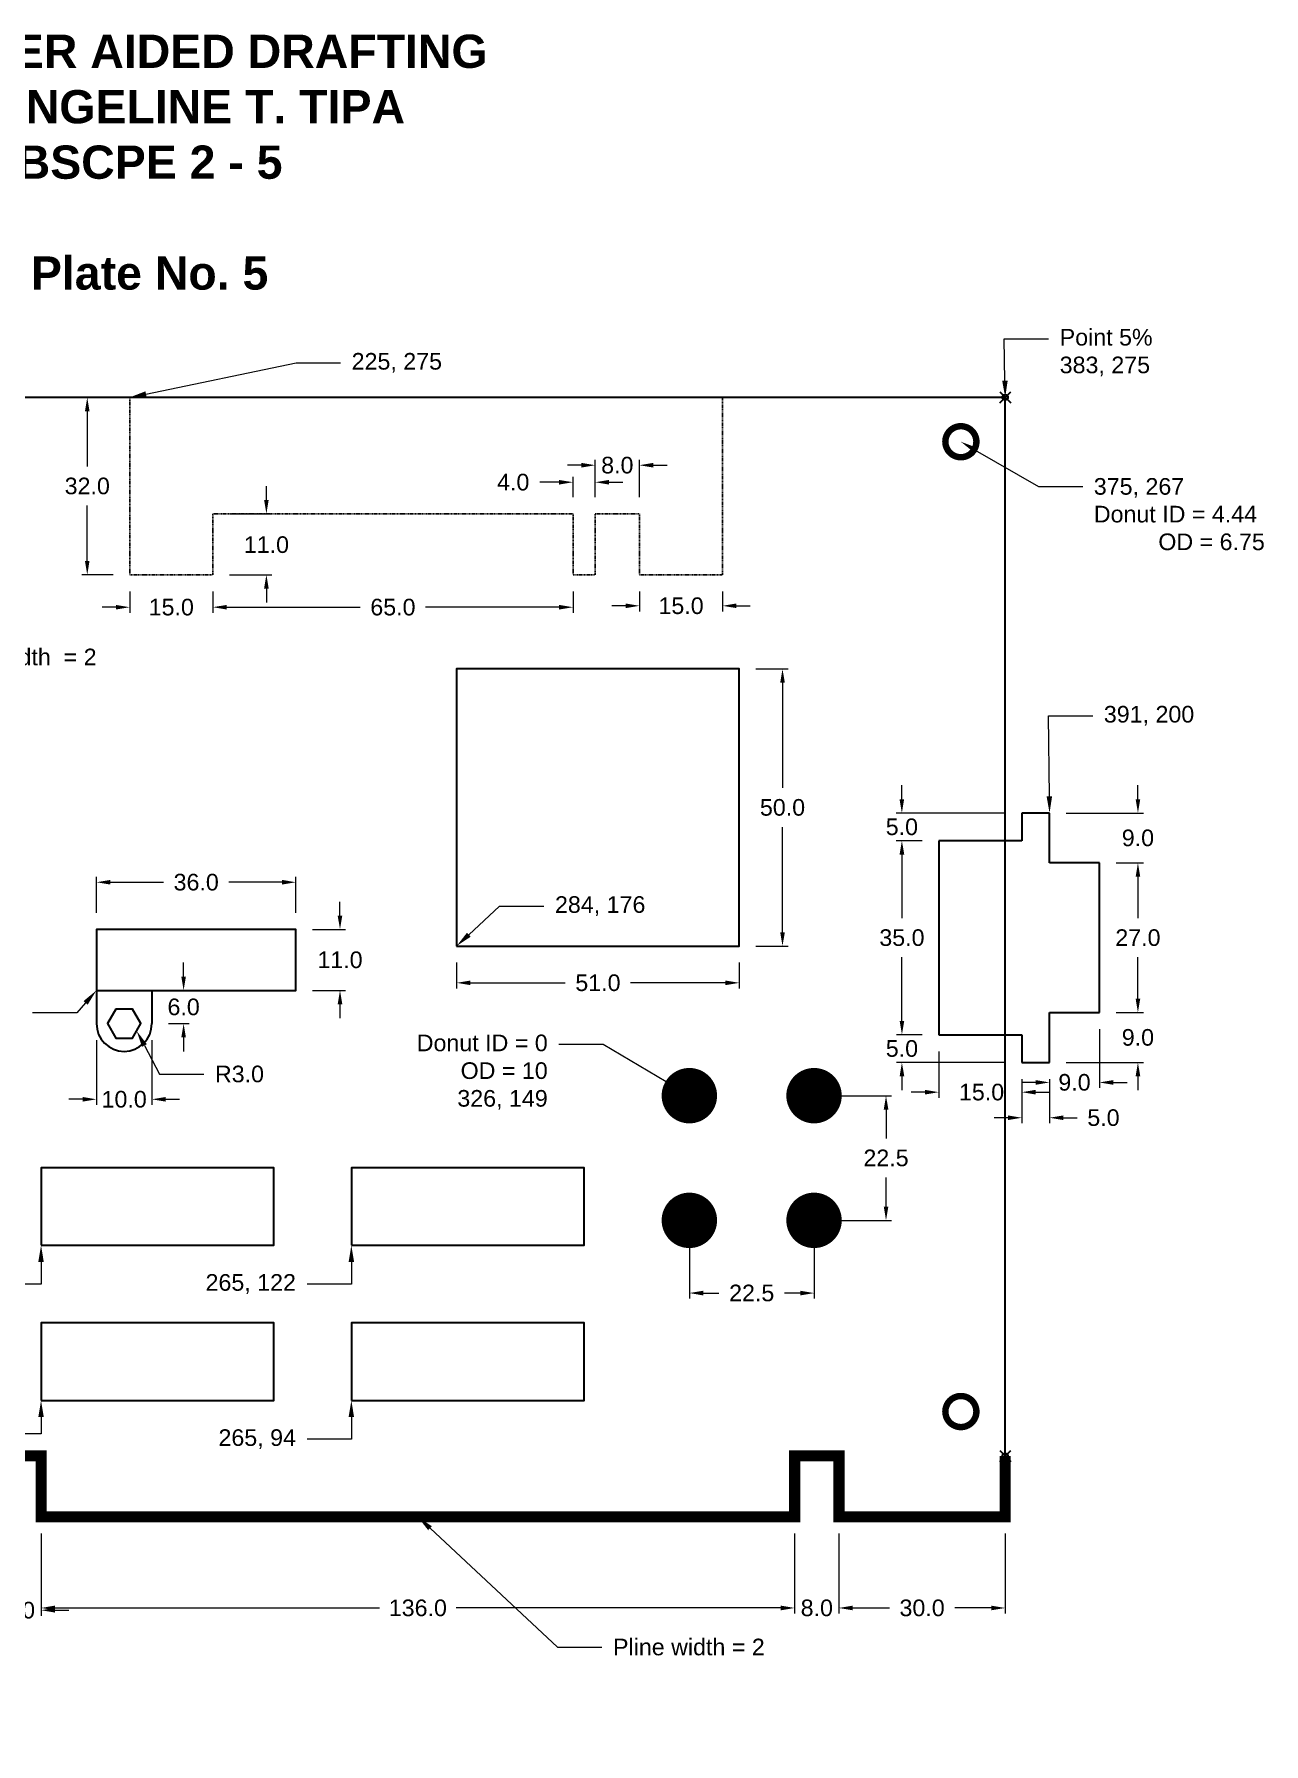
# Model space of a CAD drawing. Header units: inches. Extents: x 29 to 430, y 32 to 341.
# Drawn here: x 207.8 to 429.7, y 32 to 340.5 of the extents above; entities that cross this region are included whole.
import ezdxf
from ezdxf import colors
from ezdxf.entities.mleader import LeaderData, LeaderLine
from ezdxf.math import Vec2, Vec3

# ---------------------------------------------------------------- set-up
doc = ezdxf.new("R2010")
doc.units = ezdxf.units.IN
doc.header["$LTSCALE"] = 0.3
doc.header["$MEASUREMENT"] = 0
doc.header["$PDMODE"] = 35
doc.linetypes.add('DASHED', pattern=[0.75, 0.5, -0.25])
for name, color, linetype, lineweight in [('extension line', 52, 'Continuous', 13), ('hidden line', 7, 'DASHED', 25), ('object line', 7, 'Continuous', 30)]:
    doc.layers.add(name, color=color, linetype=linetype, lineweight=lineweight)
doc.styles.get("Standard").update_dxf_attribs({"font": 'arial.ttf'})
doc.dimstyles.new('ISO-25', dxfattribs={"dimtxt": 3, "dimasz": 2.5, "dimexe": 1, "dimexo": 3, "dimgap": 2, "dimtad": 0, "dimtih": 1, "dimtoh": 1, "dimdec": 1, "dimzin": 1, "dimdsep": 46, "dimtxsty": 'Standard', "dimcen": 0.5, "dimadec": 1, "dimazin": 0, "dimtfac": 1, "dimtdec": 1, "dimtix": 1, "dimtofl": 0, "dimtmove": 0, "dimatfit": 3, "dimfxl": 0.03937, "dimlwd": 13, "dimlwe": 13, "dimarcsym": 0})

# ---------------------------------------------------------------- blocks, each defined once
blk = doc.blocks.new('*D3')
at = {"layer": 'Defpoints', "color": 0, "transparency": 16777216}
for p in [(201, 73), (209, 73), (209, 56.15)]:
    blk.add_point(p, dxfattribs=at)
at = {"layer": 'extension line', "color": 0, "linetype": 'Continuous', "lineweight": 13, "transparency": 16777216}
for p, q in [((201, 70), (201, 55.15)), ((209, 70), (209, 55.15)), ((198.5, 56.15), (196, 56.15)), ((211.5, 56.15), (214, 56.15))]:
    blk.add_line(p, q, dxfattribs=at)
at = {"layer": 'extension line', "color": 0, "transparency": 16777216}
for points in [[(198.5, 56.57), (198.5, 55.73), (201, 56.15)], [(211.5, 56.57), (211.5, 55.73), (209, 56.15)]]:
    blk.add_solid(points, dxfattribs=at)
at = {"layer": 'extension line', "color": 0, "transparency": 16777216, "insert": (205, 56.15), "char_height": 3, "attachment_point": 5}
blk.add_mtext('8.0', dxfattribs=at)
blk = doc.blocks.new('*D4')
at = {"layer": 'Defpoints', "color": 0, "transparency": 16777216}
for p in [(209, 73), (345, 73), (345, 56.56)]:
    blk.add_point(p, dxfattribs=at)
at = {"layer": 'extension line', "color": 0, "linetype": 'Continuous', "lineweight": 13, "transparency": 16777216}
for p, q in [((209, 70), (209, 55.56)), ((345, 70), (345, 55.56)), ((211.5, 56.56), (270.08, 56.56)), ((342.5, 56.56), (283.92, 56.56))]:
    blk.add_line(p, q, dxfattribs=at)
at = {"layer": 'extension line', "color": 0, "transparency": 16777216}
for points in [[(211.5, 56.98), (211.5, 56.14), (209, 56.56)], [(342.5, 56.98), (342.5, 56.14), (345, 56.56)]]:
    blk.add_solid(points, dxfattribs=at)
at = {"layer": 'extension line', "color": 0, "transparency": 16777216, "insert": (277, 56.56), "char_height": 3, "attachment_point": 5}
blk.add_mtext('136.0', dxfattribs=at)
blk = doc.blocks.new('*D5')
at = {"layer": 'Defpoints', "color": 0, "transparency": 16777216}
for p in [(345, 73), (353, 73), (353, 56.56)]:
    blk.add_point(p, dxfattribs=at)
at = {"layer": 'extension line', "color": 0, "linetype": 'Continuous', "lineweight": 13, "transparency": 16777216}
for p, q in [((345, 70), (345, 55.56)), ((353, 70), (353, 55.56)), ((342.5, 56.56), (340, 56.56)), ((355.5, 56.56), (358, 56.56))]:
    blk.add_line(p, q, dxfattribs=at)
at = {"layer": 'extension line', "color": 0, "transparency": 16777216}
for points in [[(342.5, 56.98), (342.5, 56.14), (345, 56.56)], [(355.5, 56.98), (355.5, 56.14), (353, 56.56)]]:
    blk.add_solid(points, dxfattribs=at)
at = {"layer": 'extension line', "color": 0, "transparency": 16777216, "insert": (349, 56.56), "char_height": 3, "attachment_point": 5}
blk.add_mtext('8.0', dxfattribs=at)
blk = doc.blocks.new('*D6')
at = {"layer": 'Defpoints', "color": 0, "transparency": 16777216}
for p in [(353, 73), (383, 73), (383, 56.56)]:
    blk.add_point(p, dxfattribs=at)
at = {"layer": 'extension line', "color": 0, "linetype": 'Continuous', "lineweight": 13, "transparency": 16777216}
for p, q in [((353, 70), (353, 55.56)), ((383, 70), (383, 55.56)), ((355.5, 56.56), (362.11, 56.56)), ((380.5, 56.56), (373.89, 56.56))]:
    blk.add_line(p, q, dxfattribs=at)
at = {"layer": 'extension line', "color": 0, "transparency": 16777216}
for points in [[(355.5, 56.98), (355.5, 56.14), (353, 56.56)], [(380.5, 56.98), (380.5, 56.14), (383, 56.56)]]:
    blk.add_solid(points, dxfattribs=at)
at = {"layer": 'extension line', "color": 0, "transparency": 16777216, "insert": (368, 56.56), "char_height": 3, "attachment_point": 5}
blk.add_mtext('30.0', dxfattribs=at)
blk = doc.blocks.new('*D10')
at = {"layer": 'Defpoints', "color": 0, "transparency": 16777216}
for p in [(326, 126.5), (348.5, 126.5), (348.5, 113.38)]:
    blk.add_point(p, dxfattribs=at)
at = {"layer": 'extension line', "color": 0, "linetype": 'Continuous', "lineweight": 13, "transparency": 16777216}
for p, q in [((326, 123.5), (326, 112.38)), ((348.5, 123.5), (348.5, 112.38)), ((328.5, 113.38), (331.32, 113.38)), ((346, 113.38), (343.18, 113.38))]:
    blk.add_line(p, q, dxfattribs=at)
at = {"layer": 'extension line', "color": 0, "transparency": 16777216}
for points in [[(328.5, 113.8), (328.5, 112.96), (326, 113.38)], [(346, 113.8), (346, 112.96), (348.5, 113.38)]]:
    blk.add_solid(points, dxfattribs=at)
at = {"layer": 'extension line', "color": 0, "transparency": 16777216, "insert": (337.25, 113.38), "char_height": 3, "attachment_point": 5}
blk.add_mtext('22.5', dxfattribs=at)
blk = doc.blocks.new('*D11')
at = {"layer": 'Defpoints', "color": 0, "transparency": 16777216}
for p in [(348.5, 149), (348.5, 126.5), (361.49, 126.5)]:
    blk.add_point(p, dxfattribs=at)
at = {"layer": 'extension line', "color": 0, "linetype": 'Continuous', "lineweight": 13, "transparency": 16777216}
for p, q in [((351.5, 149), (362.49, 149)), ((361.49, 146.5), (361.49, 141.28)), ((361.49, 129), (361.49, 134.22)), ((351.5, 126.5), (362.49, 126.5))]:
    blk.add_line(p, q, dxfattribs=at)
at = {"layer": 'extension line', "color": 0, "transparency": 16777216}
for points in [[(361.08, 146.5), (361.91, 146.5), (361.49, 149)], [(361.08, 129), (361.91, 129), (361.49, 126.5)]]:
    blk.add_solid(points, dxfattribs=at)
at = {"layer": 'extension line', "color": 0, "transparency": 16777216, "insert": (361.49, 137.75), "char_height": 3, "attachment_point": 5}
blk.add_mtext('22.5', dxfattribs=at)
blk = doc.blocks.new('*D14')
at = {"layer": 'Defpoints', "color": 0, "transparency": 16777216}
for p in [(255, 187.51), (219, 179), (255, 179)]:
    blk.add_point(p, dxfattribs=at)
at = {"layer": 'extension line', "color": 0, "linetype": 'Continuous', "lineweight": 13, "transparency": 16777216}
for p, q in [((219, 182), (219, 188.51)), ((255, 182), (255, 188.51)), ((221.5, 187.51), (231.11, 187.51)), ((252.5, 187.51), (242.89, 187.51))]:
    blk.add_line(p, q, dxfattribs=at)
at = {"layer": 'extension line', "color": 0, "transparency": 16777216}
for points in [[(221.5, 187.93), (221.5, 187.1), (219, 187.51)], [(252.5, 187.93), (252.5, 187.1), (255, 187.51)]]:
    blk.add_solid(points, dxfattribs=at)
at = {"layer": 'extension line', "color": 0, "transparency": 16777216, "insert": (237, 187.51), "char_height": 3, "attachment_point": 5}
blk.add_mtext('36.0', dxfattribs=at)
blk = doc.blocks.new('*D15')
at = {"layer": 'Defpoints', "color": 0, "transparency": 16777216}
for p in [(255, 179), (255, 168), (262.95, 168)]:
    blk.add_point(p, dxfattribs=at)
at = {"layer": 'extension line', "color": 0, "linetype": 'Continuous', "lineweight": 13, "transparency": 16777216}
for p, q in [((262.95, 181.5), (262.95, 184)), ((258, 179), (263.95, 179)), ((258, 168), (263.95, 168)), ((262.95, 165.5), (262.95, 163))]:
    blk.add_line(p, q, dxfattribs=at)
at = {"layer": 'extension line', "color": 0, "transparency": 16777216}
for points in [[(262.53, 181.5), (263.37, 181.5), (262.95, 179)], [(262.53, 165.5), (263.37, 165.5), (262.95, 168)]]:
    blk.add_solid(points, dxfattribs=at)
at = {"layer": 'extension line', "color": 0, "transparency": 16777216, "insert": (262.95, 173.5), "char_height": 3, "attachment_point": 5}
blk.add_mtext('11.0', dxfattribs=at)
blk = doc.blocks.new('*D16')
at = {"layer": 'Defpoints', "color": 0, "transparency": 16777216}
for p in [(229, 168), (229, 162), (234.73, 162)]:
    blk.add_point(p, dxfattribs=at)
at = {"layer": 'extension line', "color": 0, "linetype": 'Continuous', "lineweight": 13, "transparency": 16777216}
for p, q in [((234.73, 170.5), (234.73, 173)), ((232, 168), (235.73, 168)), ((232, 162), (235.73, 162)), ((234.73, 159.5), (234.73, 157))]:
    blk.add_line(p, q, dxfattribs=at)
at = {"layer": 'extension line', "color": 0, "transparency": 16777216}
for points in [[(234.31, 170.5), (235.14, 170.5), (234.73, 168)], [(234.31, 159.5), (235.14, 159.5), (234.73, 162)]]:
    blk.add_solid(points, dxfattribs=at)
at = {"layer": 'extension line', "color": 0, "transparency": 16777216, "insert": (234.73, 165), "char_height": 3, "attachment_point": 5}
blk.add_mtext('6.0', dxfattribs=at)
blk = doc.blocks.new('*D22')
at = {"layer": 'Defpoints', "color": 0, "transparency": 16777216}
for p in [(284, 176), (335, 176), (335, 169.36)]:
    blk.add_point(p, dxfattribs=at)
at = {"layer": 'extension line', "color": 0, "linetype": 'Continuous', "lineweight": 13, "transparency": 16777216}
for p, q in [((284, 173), (284, 168.36)), ((335, 173), (335, 168.36)), ((286.5, 169.36), (303.61, 169.36)), ((332.5, 169.36), (315.39, 169.36))]:
    blk.add_line(p, q, dxfattribs=at)
at = {"layer": 'extension line', "color": 0, "transparency": 16777216}
for points in [[(286.5, 169.78), (286.5, 168.94), (284, 169.36)], [(332.5, 169.78), (332.5, 168.94), (335, 169.36)]]:
    blk.add_solid(points, dxfattribs=at)
at = {"layer": 'extension line', "color": 0, "transparency": 16777216, "insert": (309.5, 169.36), "char_height": 3, "attachment_point": 5}
blk.add_mtext('51.0', dxfattribs=at)
blk = doc.blocks.new('*D23')
at = {"layer": 'Defpoints', "color": 0, "transparency": 16777216}
for p in [(335, 226), (335, 176), (342.81, 176)]:
    blk.add_point(p, dxfattribs=at)
at = {"layer": 'extension line', "color": 0, "linetype": 'Continuous', "lineweight": 13, "transparency": 16777216}
for p, q in [((338, 226), (343.81, 226)), ((342.81, 223.5), (342.81, 204.53)), ((342.81, 178.5), (342.81, 197.47)), ((338, 176), (343.81, 176))]:
    blk.add_line(p, q, dxfattribs=at)
at = {"layer": 'extension line', "color": 0, "transparency": 16777216}
for points in [[(342.39, 223.5), (343.23, 223.5), (342.81, 226)], [(342.39, 178.5), (343.23, 178.5), (342.81, 176)]]:
    blk.add_solid(points, dxfattribs=at)
at = {"layer": 'extension line', "color": 0, "transparency": 16777216, "insert": (342.81, 201), "char_height": 3, "attachment_point": 5}
blk.add_mtext('50.0', dxfattribs=at)
blk = doc.blocks.new('*D24')
at = {"layer": 'Defpoints', "color": 0, "transparency": 16777216}
for p in [(386, 200), (364.35, 195), (371, 195)]:
    blk.add_point(p, dxfattribs=at)
at = {"layer": 'extension line', "color": 0, "linetype": 'Continuous', "lineweight": 13, "transparency": 16777216}
for p, q in [((364.35, 202.5), (364.35, 205)), ((383, 200), (363.35, 200)), ((368, 195), (363.35, 195)), ((364.35, 192.5), (364.35, 190))]:
    blk.add_line(p, q, dxfattribs=at)
at = {"layer": 'extension line', "color": 0, "transparency": 16777216}
for points in [[(363.93, 202.5), (364.76, 202.5), (364.35, 200)], [(363.93, 192.5), (364.76, 192.5), (364.35, 195)]]:
    blk.add_solid(points, dxfattribs=at)
at = {"layer": 'extension line', "color": 0, "transparency": 16777216, "insert": (364.35, 197.5), "char_height": 3, "attachment_point": 5}
blk.add_mtext('5.0', dxfattribs=at)
blk = doc.blocks.new('*D25')
at = {"layer": 'Defpoints', "color": 0, "transparency": 16777216}
for p in [(371, 195), (364.36, 160), (371, 160)]:
    blk.add_point(p, dxfattribs=at)
at = {"layer": 'extension line', "color": 0, "linetype": 'Continuous', "lineweight": 13, "transparency": 16777216}
for p, q in [((368, 195), (363.36, 195)), ((364.36, 192.5), (364.36, 181.03)), ((364.36, 162.5), (364.36, 173.97)), ((368, 160), (363.36, 160))]:
    blk.add_line(p, q, dxfattribs=at)
at = {"layer": 'extension line', "color": 0, "transparency": 16777216}
for points in [[(363.95, 192.5), (364.78, 192.5), (364.36, 195)], [(363.95, 162.5), (364.78, 162.5), (364.36, 160)]]:
    blk.add_solid(points, dxfattribs=at)
at = {"layer": 'extension line', "color": 0, "transparency": 16777216, "insert": (364.36, 177.5), "char_height": 3, "attachment_point": 5}
blk.add_mtext('35.0', dxfattribs=at)
blk = doc.blocks.new('*D26')
at = {"layer": 'Defpoints', "color": 0, "transparency": 16777216}
for p in [(364.36, 160), (371, 160), (386, 155)]:
    blk.add_point(p, dxfattribs=at)
at = {"layer": 'extension line', "color": 0, "linetype": 'Continuous', "lineweight": 13, "transparency": 16777216}
for p, q in [((364.36, 162.5), (364.36, 165)), ((368, 160), (363.36, 160)), ((383, 155), (363.36, 155)), ((364.36, 152.5), (364.36, 150))]:
    blk.add_line(p, q, dxfattribs=at)
at = {"layer": 'extension line', "color": 0, "transparency": 16777216}
for points in [[(363.95, 162.5), (364.78, 162.5), (364.36, 160)], [(363.95, 152.5), (364.78, 152.5), (364.36, 155)]]:
    blk.add_solid(points, dxfattribs=at)
at = {"layer": 'extension line', "color": 0, "transparency": 16777216, "insert": (364.36, 157.5), "char_height": 3, "attachment_point": 5}
blk.add_mtext('5.0', dxfattribs=at)
blk = doc.blocks.new('*D27')
at = {"layer": 'Defpoints', "color": 0, "transparency": 16777216}
for p in [(371, 160), (386, 155), (386, 149.63)]:
    blk.add_point(p, dxfattribs=at)
at = {"layer": 'extension line', "color": 0, "linetype": 'Continuous', "lineweight": 13, "transparency": 16777216}
for p, q in [((371, 157), (371, 148.63)), ((386, 152), (386, 148.63)), ((368.5, 149.63), (366, 149.63)), ((388.5, 149.63), (391, 149.63))]:
    blk.add_line(p, q, dxfattribs=at)
at = {"layer": 'extension line', "color": 0, "transparency": 16777216}
for points in [[(368.5, 150.05), (368.5, 149.21), (371, 149.63)], [(388.5, 150.05), (388.5, 149.21), (386, 149.63)]]:
    blk.add_solid(points, dxfattribs=at)
at = {"layer": 'extension line', "color": 0, "transparency": 16777216, "insert": (378.73, 149.63), "char_height": 3, "attachment_point": 5}
blk.add_mtext('15.0', dxfattribs=at)
blk = doc.blocks.new('*D28')
at = {"layer": 'Defpoints', "color": 0, "transparency": 16777216}
for p in [(386, 155), (391, 155), (391, 145.02)]:
    blk.add_point(p, dxfattribs=at)
at = {"layer": 'extension line', "color": 0, "linetype": 'Continuous', "lineweight": 13, "transparency": 16777216}
for p, q in [((386, 152), (386, 144.02)), ((391, 152), (391, 144.02)), ((383.5, 145.02), (381, 145.02)), ((393.5, 145.02), (396, 145.02))]:
    blk.add_line(p, q, dxfattribs=at)
at = {"layer": 'extension line', "color": 0, "transparency": 16777216}
for points in [[(383.5, 145.43), (383.5, 144.6), (386, 145.02)], [(393.5, 145.43), (393.5, 144.6), (391, 145.02)]]:
    blk.add_solid(points, dxfattribs=at)
at = {"layer": 'extension line', "color": 0, "transparency": 16777216, "insert": (400.73, 145.02), "char_height": 3, "attachment_point": 5}
blk.add_mtext('5.0', dxfattribs=at)
blk = doc.blocks.new('*D30')
at = {"layer": 'Defpoints', "color": 0, "transparency": 16777216}
for p in [(400, 164), (406.95, 164), (391, 155)]:
    blk.add_point(p, dxfattribs=at)
at = {"layer": 'extension line', "color": 0, "linetype": 'Continuous', "lineweight": 13, "transparency": 16777216}
for p, q in [((406.95, 166.5), (406.95, 169)), ((403, 164), (407.95, 164)), ((394, 155), (407.95, 155)), ((406.95, 152.5), (406.95, 150))]:
    blk.add_line(p, q, dxfattribs=at)
at = {"layer": 'extension line', "color": 0, "transparency": 16777216}
for points in [[(406.54, 166.5), (407.37, 166.5), (406.95, 164)], [(406.54, 152.5), (407.37, 152.5), (406.95, 155)]]:
    blk.add_solid(points, dxfattribs=at)
at = {"layer": 'extension line', "color": 0, "transparency": 16777216, "insert": (406.95, 159.5), "char_height": 3, "attachment_point": 5}
blk.add_mtext('9.0', dxfattribs=at)
blk = doc.blocks.new('*D31')
at = {"layer": 'Defpoints', "color": 0, "transparency": 16777216}
for p in [(400, 191), (400, 164), (406.95, 164)]:
    blk.add_point(p, dxfattribs=at)
at = {"layer": 'extension line', "color": 0, "linetype": 'Continuous', "lineweight": 13, "transparency": 16777216}
for p, q in [((403, 191), (407.95, 191)), ((406.95, 188.5), (406.95, 181.03)), ((406.95, 166.5), (406.95, 173.97)), ((403, 164), (407.95, 164))]:
    blk.add_line(p, q, dxfattribs=at)
at = {"layer": 'extension line', "color": 0, "transparency": 16777216}
for points in [[(406.54, 188.5), (407.37, 188.5), (406.95, 191)], [(406.54, 166.5), (407.37, 166.5), (406.95, 164)]]:
    blk.add_solid(points, dxfattribs=at)
at = {"layer": 'extension line', "color": 0, "transparency": 16777216, "insert": (406.95, 177.5), "char_height": 3, "attachment_point": 5}
blk.add_mtext('27.0', dxfattribs=at)
blk = doc.blocks.new('*D32')
at = {"layer": 'Defpoints', "color": 0, "transparency": 16777216}
for p in [(391, 200), (400, 191), (406.95, 191)]:
    blk.add_point(p, dxfattribs=at)
at = {"layer": 'extension line', "color": 0, "linetype": 'Continuous', "lineweight": 13, "transparency": 16777216}
for p, q in [((406.95, 202.5), (406.95, 205)), ((394, 200), (407.95, 200)), ((403, 191), (407.95, 191)), ((406.95, 188.5), (406.95, 186))]:
    blk.add_line(p, q, dxfattribs=at)
at = {"layer": 'extension line', "color": 0, "transparency": 16777216}
for points in [[(406.54, 202.5), (407.37, 202.5), (406.95, 200)], [(406.54, 188.5), (407.37, 188.5), (406.95, 191)]]:
    blk.add_solid(points, dxfattribs=at)
at = {"layer": 'extension line', "color": 0, "transparency": 16777216, "insert": (406.95, 195.5), "char_height": 3, "attachment_point": 5}
blk.add_mtext('9.0', dxfattribs=at)
blk = doc.blocks.new('*D33')
at = {"layer": 'Defpoints', "color": 0, "transparency": 16777216}
for p in [(317, 243), (332, 243), (317, 237.39)]:
    blk.add_point(p, dxfattribs=at)
at = {"layer": 'extension line', "color": 0, "linetype": 'Continuous', "lineweight": 13, "transparency": 16777216}
for p, q in [((317, 240), (317, 236.39)), ((332, 240), (332, 236.39)), ((314.5, 237.39), (312, 237.39)), ((334.5, 237.39), (337, 237.39))]:
    blk.add_line(p, q, dxfattribs=at)
at = {"layer": 'extension line', "color": 0, "transparency": 16777216}
for points in [[(314.5, 237.81), (314.5, 236.98), (317, 237.39)], [(334.5, 237.81), (334.5, 236.98), (332, 237.39)]]:
    blk.add_solid(points, dxfattribs=at)
at = {"layer": 'extension line', "color": 0, "transparency": 16777216, "insert": (324.5, 237.39), "char_height": 3, "attachment_point": 5}
blk.add_mtext('15.0', dxfattribs=at)
blk = doc.blocks.new('*D34')
at = {"layer": 'Defpoints', "color": 0, "transparency": 16777216}
for p in [(309, 262.76), (309, 254), (317, 254)]:
    blk.add_point(p, dxfattribs=at)
at = {"layer": 'extension line', "color": 0, "linetype": 'Continuous', "lineweight": 13, "transparency": 16777216}
for p, q in [((306.5, 262.76), (304, 262.76)), ((309, 257), (309, 263.76)), ((317, 257), (317, 263.76)), ((319.5, 262.76), (322, 262.76))]:
    blk.add_line(p, q, dxfattribs=at)
at = {"layer": 'extension line', "color": 0, "transparency": 16777216}
for points in [[(306.5, 263.18), (306.5, 262.34), (309, 262.76)], [(319.5, 263.18), (319.5, 262.34), (317, 262.76)]]:
    blk.add_solid(points, dxfattribs=at)
at = {"layer": 'extension line', "color": 0, "transparency": 16777216, "insert": (313, 262.76), "char_height": 3, "attachment_point": 5}
blk.add_mtext('8.0', dxfattribs=at)
blk = doc.blocks.new('*D35')
at = {"layer": 'Defpoints', "color": 0, "transparency": 16777216}
for p in [(305, 259.69), (305, 254), (309, 254)]:
    blk.add_point(p, dxfattribs=at)
at = {"layer": 'extension line', "color": 0, "linetype": 'Continuous', "lineweight": 13, "transparency": 16777216}
for p, q in [((302.5, 259.69), (299, 259.69)), ((305, 257), (305, 260.69)), ((309, 257), (309, 260.69)), ((311.5, 259.69), (314, 259.69))]:
    blk.add_line(p, q, dxfattribs=at)
at = {"layer": 'extension line', "color": 0, "transparency": 16777216}
for points in [[(302.5, 260.1), (302.5, 259.27), (305, 259.69)], [(311.5, 260.1), (311.5, 259.27), (309, 259.69)]]:
    blk.add_solid(points, dxfattribs=at)
at = {"layer": 'extension line', "color": 0, "transparency": 16777216, "insert": (294.21, 259.69), "char_height": 3, "attachment_point": 5}
blk.add_mtext('4.0', dxfattribs=at)
blk = doc.blocks.new('*D36')
at = {"layer": 'Defpoints', "color": 0, "transparency": 16777216}
for p in [(240, 243), (305, 243), (305, 237.14)]:
    blk.add_point(p, dxfattribs=at)
at = {"layer": 'extension line', "color": 0, "linetype": 'Continuous', "lineweight": 13, "transparency": 16777216}
for p, q in [((240, 240), (240, 236.14)), ((305, 240), (305, 236.14)), ((242.5, 237.14), (266.6, 237.14)), ((302.5, 237.14), (278.4, 237.14))]:
    blk.add_line(p, q, dxfattribs=at)
at = {"layer": 'extension line', "color": 0, "transparency": 16777216}
for points in [[(242.5, 237.55), (242.5, 236.72), (240, 237.14)], [(302.5, 237.55), (302.5, 236.72), (305, 237.14)]]:
    blk.add_solid(points, dxfattribs=at)
at = {"layer": 'extension line', "color": 0, "transparency": 16777216, "insert": (272.5, 237.14), "char_height": 3, "attachment_point": 5}
blk.add_mtext('65.0', dxfattribs=at)
blk = doc.blocks.new('*D37')
at = {"layer": 'Defpoints', "color": 0, "transparency": 16777216}
for p in [(225, 243), (240, 243), (240, 237.14)]:
    blk.add_point(p, dxfattribs=at)
at = {"layer": 'extension line', "color": 0, "linetype": 'Continuous', "lineweight": 13, "transparency": 16777216}
for p, q in [((225, 240), (225, 236.14)), ((240, 240), (240, 236.14)), ((222.5, 237.14), (220, 237.14)), ((242.5, 237.14), (245, 237.14))]:
    blk.add_line(p, q, dxfattribs=at)
at = {"layer": 'extension line', "color": 0, "transparency": 16777216}
for points in [[(222.5, 237.55), (222.5, 236.72), (225, 237.14)], [(242.5, 237.55), (242.5, 236.72), (240, 237.14)]]:
    blk.add_solid(points, dxfattribs=at)
at = {"layer": 'extension line', "color": 0, "transparency": 16777216, "insert": (232.5, 237.14), "char_height": 3, "attachment_point": 5}
blk.add_mtext('15.0', dxfattribs=at)
blk = doc.blocks.new('*D38')
at = {"layer": 'Defpoints', "color": 0, "transparency": 16777216}
for p in [(225, 275), (217.34, 243), (225, 243)]:
    blk.add_point(p, dxfattribs=at)
at = {"layer": 'extension line', "color": 0, "linetype": 'Continuous', "lineweight": 13, "transparency": 16777216}
for p, q in [((222, 275), (216.34, 275)), ((217.34, 272.5), (217.34, 262.53)), ((217.34, 245.5), (217.34, 255.47)), ((222, 243), (216.34, 243))]:
    blk.add_line(p, q, dxfattribs=at)
at = {"layer": 'extension line', "color": 0, "transparency": 16777216}
for points in [[(216.92, 272.5), (217.75, 272.5), (217.34, 275)], [(216.92, 245.5), (217.75, 245.5), (217.34, 243)]]:
    blk.add_solid(points, dxfattribs=at)
at = {"layer": 'extension line', "color": 0, "transparency": 16777216, "insert": (217.34, 259), "char_height": 3, "attachment_point": 5}
blk.add_mtext('32.0', dxfattribs=at)
blk = doc.blocks.new('*D39')
at = {"layer": 'Defpoints', "color": 0, "transparency": 16777216}
for p in [(240, 254), (240, 243), (249.67, 243)]:
    blk.add_point(p, dxfattribs=at)
at = {"layer": 'extension line', "color": 0, "linetype": 'Continuous', "lineweight": 13, "transparency": 16777216}
for p, q in [((249.67, 256.5), (249.67, 259)), ((243, 254), (250.67, 254)), ((243, 243), (250.67, 243)), ((249.67, 240.5), (249.67, 238))]:
    blk.add_line(p, q, dxfattribs=at)
at = {"layer": 'extension line', "color": 0, "transparency": 16777216}
for points in [[(249.25, 256.5), (250.08, 256.5), (249.67, 254)], [(249.25, 240.5), (250.08, 240.5), (249.67, 243)]]:
    blk.add_solid(points, dxfattribs=at)
at = {"layer": 'extension line', "color": 0, "transparency": 16777216, "insert": (249.67, 248.41), "char_height": 3, "attachment_point": 5}
blk.add_mtext('11.0', dxfattribs=at)
blk = doc.blocks.new('*D46')
at = {"layer": 'Defpoints', "color": 0, "transparency": 16777216}
for p in [(219, 162), (229, 162), (229, 148.34)]:
    blk.add_point(p, dxfattribs=at)
at = {"layer": 'extension line', "color": 0, "linetype": 'Continuous', "lineweight": 13, "transparency": 16777216}
for p, q in [((219, 159), (219, 147.34)), ((229, 159), (229, 147.34)), ((216.5, 148.34), (214, 148.34)), ((231.5, 148.34), (234, 148.34))]:
    blk.add_line(p, q, dxfattribs=at)
at = {"layer": 'extension line', "color": 0, "transparency": 16777216}
for points in [[(216.5, 148.76), (216.5, 147.93), (219, 148.34)], [(231.5, 148.76), (231.5, 147.93), (229, 148.34)]]:
    blk.add_solid(points, dxfattribs=at)
at = {"layer": 'extension line', "color": 0, "transparency": 16777216, "insert": (224, 148.34), "char_height": 3, "attachment_point": 5}
blk.add_mtext('10.0', dxfattribs=at)
blk = doc.blocks.new('*D48')
at = {"layer": 'Defpoints', "color": 0, "transparency": 16777216}
for p in [(400, 164), (391, 155), (400, 151.39)]:
    blk.add_point(p, dxfattribs=at)
at = {"layer": 'extension line', "color": 0, "linetype": 'Continuous', "lineweight": 13, "transparency": 16777216}
for p, q in [((400, 161), (400, 150.39)), ((388.5, 151.39), (386, 151.39)), ((391, 152), (391, 150.39)), ((402.5, 151.39), (405, 151.39))]:
    blk.add_line(p, q, dxfattribs=at)
at = {"layer": 'extension line', "color": 0, "transparency": 16777216}
for points in [[(388.5, 151.81), (388.5, 150.97), (391, 151.39)], [(402.5, 151.81), (402.5, 150.97), (400, 151.39)]]:
    blk.add_solid(points, dxfattribs=at)
at = {"layer": 'extension line', "color": 0, "transparency": 16777216, "insert": (395.5, 151.39), "char_height": 3, "attachment_point": 5}
blk.add_mtext('9.0', dxfattribs=at)

msp = doc.modelspace()

# ---------------------------------------------------------------- linework, layer by layer
at = {"layer": 'hidden line'}
for p, q in [((225, 275), (225, 243)), ((332, 243), (332, 275)), ((240, 243), (240, 254)), ((240, 254), (305, 254)), ((305, 254), (305, 243)), ((309, 243), (309, 254)), ((309, 254), (317, 254)), ((317, 254), (317, 243)), ((225, 243), (240, 243)), ((305, 243), (309, 243)), ((317, 243), (332, 243))]:
    msp.add_line(p, q, dxfattribs=at)
at = {"layer": 'object line'}
for p, q in [((383, 275), (55, 275)), ((383, 84), (383, 275)), ((391, 200), (386, 200)), ((386, 200), (386, 195)), ((391, 191), (391, 200)), ((386, 195), (371, 195)), ((371, 195), (371, 160)), ((400, 191), (391, 191)), ((400, 164), (400, 191)), ((219, 168), (219, 162)), ((229, 168), (229, 162)), ((391, 155), (391, 164)), ((391, 164), (400, 164)), ((371, 160), (386, 160)), ((386, 160), (386, 155)), ((386, 155), (391, 155))]:
    msp.add_line(p, q, dxfattribs=at)
for points, const_width in [([(372.2, 267, 1), (377.8, 267, 1)], 1.16), ([(323.5, 149, 1), (328.5, 149, 1)], 5), ([(346, 149, 1), (351, 149, 1)], 5), ([(323.5, 126.5, 1), (328.5, 126.5, 1)], 5), ([(346, 126.5, 1), (351, 126.5, 1)], 5), ([(372.2, 92, 1), (377.8, 92, 1)], 1.16)]:
    msp.add_lwpolyline(points, format="xyb", close=True, dxfattribs=dict(at, const_width=const_width))
for points in [[(284, 176), (335, 176), (335, 226), (284, 226)], [(219, 168), (255, 168), (255, 179), (219, 179)], [(222.5, 164.6), (221, 162), (222.5, 159.4), (225.5, 159.4), (227, 162), (225.5, 164.6)], [(209, 122), (251, 122), (251, 136), (209, 136)], [(265, 122), (307, 122), (307, 136), (265, 136)], [(209, 94), (251, 94), (251, 108), (209, 108)], [(265, 94), (307, 94), (307, 108), (265, 108)]]:
    msp.add_lwpolyline(points, close=True, dxfattribs=at)
at = {"layer": 'object line', "const_width": 2}
msp.add_lwpolyline([(126, 84), (126, 73), (201, 73), (201, 84), (209, 84), (209, 73), (345, 73), (345, 84), (353, 84), (353, 73), (383, 73), (383, 84)], dxfattribs=at)
at = {"layer": 'object line'}
msp.add_arc((224, 162), 5, 180, 0, dxfattribs=at)
for p in [(383, 275), (383, 84)]:
    msp.add_point(p, dxfattribs=at)

# ---------------------------------------------------------------- texts
at = {"layer": 'hidden line', "insert": (165.84, 340.45), "char_height": 6, "attachment_point": 1}
msp.add_mtext_dynamic_manual_height_columns('\\pxqc;{\\fArial|b1|i0|c0|p34;COMPUTER AIDED DRAFTING\\PMA. ANGELINE T. TIPA\\PBSCPE 2 - 5\\P\\PPlate No. 5}', width=125.5057, gutter_width=30, heights=[0], dxfattribs=at)

# ---------------------------------------------------------------- dimensions: what is measured, and where the dimension line sits
at = {"layer": 'extension line'}
for base, p1, p2, angle, picture, middle in [((217.34, 243), (225, 275), (225, 243), 90, '*D38', (217.34, 259)), ((342.81, 176), (335, 226), (335, 176), 90, '*D23', (342.81, 201)), ((406.95, 191), (391, 200), (400, 191), 270, '*D32', (406.95, 195.5)), ((364.36, 160), (371, 195), (371, 160), 90, '*D25', (364.36, 177.5)), ((406.95, 164), (400, 191), (400, 164), 90, '*D31', (406.95, 177.5)), ((406.95, 164), (391, 155), (400, 164), 270, '*D30', (406.95, 159.5)), ((361.49, 126.5), (348.5, 149), (348.5, 126.5), 90, '*D11', (361.49, 137.75))]:
    dim = msp.add_linear_dim(base=base, p1=p1, p2=p2, angle=angle, dimstyle='ISO-25', dxfattribs=at)
    dim.commit()
    dim.dimension.update_dxf_attribs({"geometry": picture, "text_midpoint": middle})
for base, p1, p2, picture, middle in [((309, 262.76), (317, 254), (309, 254), '*D34', (313, 262.76)), ((305, 259.69), (309, 254), (305, 254), '*D35', (294.21, 259.69)), ((386, 149.63), (371, 160), (386, 155), '*D27', (378.73, 149.63)), ((391, 145.02), (386, 155), (391, 155), '*D28', (400.73, 145.02)), ((209, 56.15), (201, 73), (209, 73), '*D3', (205, 56.15)), ((353, 56.56), (345, 73), (353, 73), '*D5', (349, 56.56))]:
    dim = msp.add_linear_dim(base=base, p1=p1, p2=p2, dimstyle='ISO-25', dxfattribs=at)
    dim.commit()
    dim.dimension.update_dxf_attribs({"geometry": picture, "text_midpoint": middle, "dimtype": 160})
for base, p1, p2, angle, picture, middle in [((249.67, 243), (240, 254), (240, 243), 90, '*D39', (249.67, 248.41)), ((364.35, 195), (386, 200), (371, 195), 270, '*D24', (364.35, 197.5)), ((262.95, 168), (255, 179), (255, 168), 90, '*D15', (262.95, 173.5)), ((234.73, 162), (229, 168), (229, 162), 90, '*D16', (234.73, 165)), ((364.36, 160), (386, 155), (371, 160), 270, '*D26', (364.36, 157.5))]:
    dim = msp.add_linear_dim(base=base, p1=p1, p2=p2, angle=angle, dimstyle='ISO-25', dxfattribs=at)
    dim.commit()
    dim.dimension.update_dxf_attribs({"geometry": picture, "text_midpoint": middle, "dimtype": 160})
for base, p1, p2, picture, middle in [((240, 237.14), (225, 243), (240, 243), '*D37', (232.5, 237.14)), ((305, 237.14), (240, 243), (305, 243), '*D36', (272.5, 237.14)), ((317, 237.39), (332, 243), (317, 243), '*D33', (324.5, 237.39)), ((255, 187.51), (219, 179), (255, 179), '*D14', (237, 187.51)), ((335, 169.36), (284, 176), (335, 176), '*D22', (309.5, 169.36)), ((400, 151.39), (391, 155), (400, 164), '*D48', (395.5, 151.39)), ((229, 148.34), (219, 162), (229, 162), '*D46', (224, 148.34)), ((348.5, 113.38), (326, 126.5), (348.5, 126.5), '*D10', (337.25, 113.38)), ((345, 56.56), (209, 73), (345, 73), '*D4', (277, 56.56)), ((383, 56.56), (353, 73), (383, 73), '*D6', (368, 56.56))]:
    dim = msp.add_linear_dim(base=base, p1=p1, p2=p2, dimstyle='ISO-25', dxfattribs=at)
    dim.commit()
    dim.dimension.update_dxf_attribs({"geometry": picture, "text_midpoint": middle})

# ---------------------------------------------------------------- leaders
ml = msp.add_multileader_mtext('Standard', dxfattribs=at)
ml.set_content('Point 5%\\P383, 275', color=256)
ml.set_leader_properties(color=256, linetype='ByLayer', lineweight=-1)
ml.build(insert=Vec2(0, 0))
ml.multileader.update_dxf_attribs({"arrow_head_size": 3})
ctx = ml.context
ctx.base_point, ctx.char_height, ctx.arrow_head_size, ctx.plane_origin = Vec3(390.83, 285.56), 3, 3, Vec3(383, 275)
notes = []
notes.append((ctx, [(1, (1, 1, 0), (382.83, 285.56), (1, 0), 8, [(0, [(383, 275)], 0, [])])]))
ctx.mtext.insert, ctx.mtext.flow_direction = Vec3(392.83, 287.36), 5
ml = msp.add_multileader_mtext('Standard', dxfattribs=at)
ml.set_content('225, 275', color=256)
ml.set_leader_properties(color=256, linetype='ByLayer', lineweight=-1)
ml.build(insert=Vec2(0, 0))
ml.multileader.update_dxf_attribs({"arrow_head_size": 3})
ctx = ml.context
ctx.base_point, ctx.char_height, ctx.arrow_head_size, ctx.plane_origin = Vec3(263.05, 281.21), 3, 3, Vec3(225, 275)
notes.append((ctx, [(0, (1, 1, 0), (255.05, 281.21), (1, 0), 8, [(0, [(225, 275)], 0, [])])]))
ctx.mtext.insert, ctx.mtext.flow_direction = Vec3(265.05, 283.01), 5
ml = msp.add_multileader_mtext('Standard', dxfattribs=at)
ml.set_content('375, 267\\PDonut ID = 4.44\\P          OD = 6.75', color=256)
ml.set_leader_properties(color=256, linetype='ByLayer', lineweight=-1)
ml.build(insert=Vec2(0, 0))
ml.multileader.update_dxf_attribs({"arrow_head_size": 3})
ctx = ml.context
ctx.base_point, ctx.char_height, ctx.arrow_head_size, ctx.plane_origin = Vec3(396.99, 258.92), 3, 3, Vec3(375, 267)
notes.append((ctx, [(0, (1, 1, 0), (388.99, 258.92), (1, 0), 8, [(0, [(375, 267)], 0, [])])]))
ctx.mtext.insert, ctx.mtext.flow_direction = Vec3(398.99, 260.44), 5
ml = msp.add_multileader_mtext('Standard', dxfattribs=at)
ml.set_content('Pline width  = 2', color=256)
ml.set_leader_properties(color=256, linetype='ByLayer', lineweight=-1)
ml.build(insert=Vec2(0, 0))
ml.multileader.update_dxf_attribs({"arrow_head_size": 3})
ctx = ml.context
ctx.base_point, ctx.char_height, ctx.arrow_head_size, ctx.plane_origin = Vec3(188.49, 228.14), 3, 3, Vec3(167.5, 233)
notes.append((ctx, [(0, (1, 1, 0), (180.49, 228.14), (1, 0), 8, [(0, [(167.5, 233)], 0, [])])]))
ctx.mtext.insert, ctx.mtext.flow_direction = Vec3(190.49, 229.66), 5
ml = msp.add_multileader_mtext('Standard', dxfattribs=at)
ml.set_content('391, 200', color=256)
ml.set_leader_properties(color=256, linetype='ByLayer', lineweight=-1)
ml.build(insert=Vec2(0, 0))
ml.multileader.update_dxf_attribs({"arrow_head_size": 3})
ctx = ml.context
ctx.base_point, ctx.char_height, ctx.arrow_head_size, ctx.plane_origin = Vec3(398.8, 217.53), 3, 3, Vec3(391, 200)
notes.append((ctx, [(0, (1, 1, 0), (390.8, 217.53), (1, 0), 8, [(0, [(391, 200)], 0, [])])]))
ctx.mtext.insert, ctx.mtext.flow_direction = Vec3(400.8, 219.33), 5
ml = msp.add_multileader_mtext('Standard', dxfattribs=at)
ml.set_content('284, 176', color=256)
ml.set_leader_properties(color=256, linetype='ByLayer', lineweight=-1)
ml.build(insert=Vec2(0, 0))
ml.multileader.update_dxf_attribs({"arrow_head_size": 3})
ctx = ml.context
ctx.base_point, ctx.char_height, ctx.arrow_head_size, ctx.plane_origin = Vec3(299.75, 183.2), 3, 3, Vec3(284, 176)
notes.append((ctx, [(0, (1, 1, 0), (291.75, 183.2), (1, 0), 8, [(0, [(284, 176)], 0, [])])]))
ctx.mtext.insert, ctx.mtext.flow_direction = Vec3(301.75, 184.99), 5
ml = msp.add_multileader_mtext('Standard', dxfattribs=at)
ml.set_content('219, 168', color=256)
ml.set_leader_properties(color=256, linetype='ByLayer', lineweight=-1)
ml.build(insert=Vec2(0, 0))
ml.multileader.update_dxf_attribs({"arrow_head_size": 3})
ctx = ml.context
ctx.base_point, ctx.char_height, ctx.arrow_head_size, ctx.plane_origin = Vec3(187.47, 163.94), 3, 3, Vec3(219, 168)
ctx.text_align_type = 2
notes.append((ctx, [(0, (1, 1, 0), (215.48, 163.94), (-1, 0), 8, [(0, [(219, 168)], 0, [])])]))
ctx.mtext.insert, ctx.mtext.alignment, ctx.mtext.flow_direction = Vec3(205.48, 165.73), 3, 5
ml = msp.add_multileader_mtext('Standard', dxfattribs=at)
ml.set_content('R3.0', color=256)
ml.set_leader_properties(color=256, linetype='ByLayer', lineweight=-1)
ml.build(insert=Vec2(0, 0))
ml.multileader.update_dxf_attribs({"arrow_head_size": 3})
ctx = ml.context
ctx.base_point, ctx.char_height, ctx.arrow_head_size, ctx.plane_origin = Vec3(238.38, 152.89), 3, 3, Vec3(226.25, 160.7)
notes.append((ctx, [(0, (1, 1, 0), (230.38, 152.89), (1, 0), 8, [(0, [(226.25, 160.7)], 0, [])])]))
ctx.mtext.insert, ctx.mtext.flow_direction = Vec3(240.38, 154.42), 5
ml = msp.add_multileader_mtext('Standard', dxfattribs=at)
ml.set_content('Donut ID = 0\\POD = 10\\P326, 149', color=256)
ml.set_leader_properties(color=256, linetype='ByLayer', lineweight=-1)
ml.build(insert=Vec2(0, 0))
ml.multileader.update_dxf_attribs({"arrow_head_size": 3})
ctx = ml.context
ctx.base_point, ctx.char_height, ctx.arrow_head_size, ctx.plane_origin = Vec3(275.31, 158.22), 3, 3, Vec3(326, 149)
ctx.text_align_type = 2
notes.append((ctx, [(0, (1, 1, 0), (310.44, 158.22), (-1, 0), 8, [(0, [(326, 149)], 0, [])])]))
ctx.mtext.insert, ctx.mtext.alignment, ctx.mtext.flow_direction = Vec3(300.44, 160.02), 3, 5
ml = msp.add_multileader_mtext('Standard', dxfattribs=at)
ml.set_content('209, 122', color=256)
ml.set_leader_properties(color=256, linetype='ByLayer', lineweight=-1)
ml.build(insert=Vec2(0, 0))
ml.multileader.update_dxf_attribs({"arrow_head_size": 3})
ctx = ml.context
ctx.base_point, ctx.char_height, ctx.arrow_head_size, ctx.plane_origin = Vec3(181.03, 115), 3, 3, Vec3(209, 122)
ctx.text_align_type = 2
notes.append((ctx, [(0, (1, 1, 0), (209, 115), (-1, 0), 8, [(0, [(209, 122)], 0, [])])]))
ctx.mtext.insert, ctx.mtext.alignment, ctx.mtext.flow_direction = Vec3(199, 116.8), 3, 5
ml = msp.add_multileader_mtext('Standard', dxfattribs=at)
ml.set_content('265, 122', color=256)
ml.set_leader_properties(color=256, linetype='ByLayer', lineweight=-1)
ml.build(insert=Vec2(0, 0))
ml.multileader.update_dxf_attribs({"arrow_head_size": 3})
ctx = ml.context
ctx.base_point, ctx.char_height, ctx.arrow_head_size, ctx.plane_origin = Vec3(237.03, 115), 3, 3, Vec3(265, 122)
ctx.text_align_type = 2
notes.append((ctx, [(0, (1, 1, 0), (265, 115), (-1, 0), 8, [(0, [(265, 122)], 0, [])])]))
ctx.mtext.insert, ctx.mtext.alignment, ctx.mtext.flow_direction = Vec3(255, 116.8), 3, 5
ml = msp.add_multileader_mtext('Standard', dxfattribs=at)
ml.set_content('209, 94', color=256)
ml.set_leader_properties(color=256, linetype='ByLayer', lineweight=-1)
ml.build(insert=Vec2(0, 0))
ml.multileader.update_dxf_attribs({"arrow_head_size": 3})
ctx = ml.context
ctx.base_point, ctx.char_height, ctx.arrow_head_size, ctx.plane_origin = Vec3(183.34, 88), 3, 3, Vec3(209, 94)
ctx.text_align_type = 2
notes.append((ctx, [(0, (1, 1, 0), (209, 88), (-1, 0), 8, [(0, [(209, 94)], 0, [])])]))
ctx.mtext.insert, ctx.mtext.alignment, ctx.mtext.flow_direction = Vec3(199, 89.8), 3, 5
ml = msp.add_multileader_mtext('Standard', dxfattribs=at)
ml.set_content('265, 94', color=256)
ml.set_leader_properties(color=256, linetype='ByLayer', lineweight=-1)
ml.build(insert=Vec2(0, 0))
ml.multileader.update_dxf_attribs({"arrow_head_size": 3})
ctx = ml.context
ctx.base_point, ctx.char_height, ctx.arrow_head_size, ctx.plane_origin = Vec3(239.34, 87), 3, 3, Vec3(265, 94)
ctx.text_align_type = 2
notes.append((ctx, [(0, (1, 1, 0), (265, 87), (-1, 0), 8, [(0, [(265, 94)], 0, [])])]))
ctx.mtext.insert, ctx.mtext.alignment, ctx.mtext.flow_direction = Vec3(255, 88.8), 3, 5
ml = msp.add_multileader_mtext('Standard', dxfattribs=at)
ml.set_content('Pline width = 2', color=256)
ml.set_leader_properties(color=256, linetype='ByLayer', lineweight=-1)
ml.build(insert=Vec2(0, 0))
ml.multileader.update_dxf_attribs({"arrow_head_size": 3})
ctx = ml.context
ctx.base_point, ctx.char_height, ctx.arrow_head_size, ctx.plane_origin = Vec3(310.23, 49.49), 3, 3, Vec3(277, 73)
notes.append((ctx, [(0, (1, 1, 0), (302.23, 49.49), (1, 0), 8, [(0, [(277, 73)], 0, [])])]))
ctx.mtext.insert, ctx.mtext.flow_direction = Vec3(312.23, 51.02), 5
for ctx, leaders in notes:
    for number, flags, end, landing, length, lines in leaders:
        leader = LeaderData()
        leader.index, (leader.has_last_leader_line, leader.has_dogleg_vector, leader.attachment_direction) = number, flags
        leader.last_leader_point, leader.dogleg_vector, leader.dogleg_length = Vec3(end), Vec3(landing), length
        for number, points, colour, breaks in lines:
            line = LeaderLine()
            line.index, line.vertices, line.color, line.breaks = number, Vec3.list(points), colors.encode_raw_color(colour), breaks
            leader.lines.append(line)
        ctx.leaders.append(leader)

doc.saveas('drawing.dxf')
